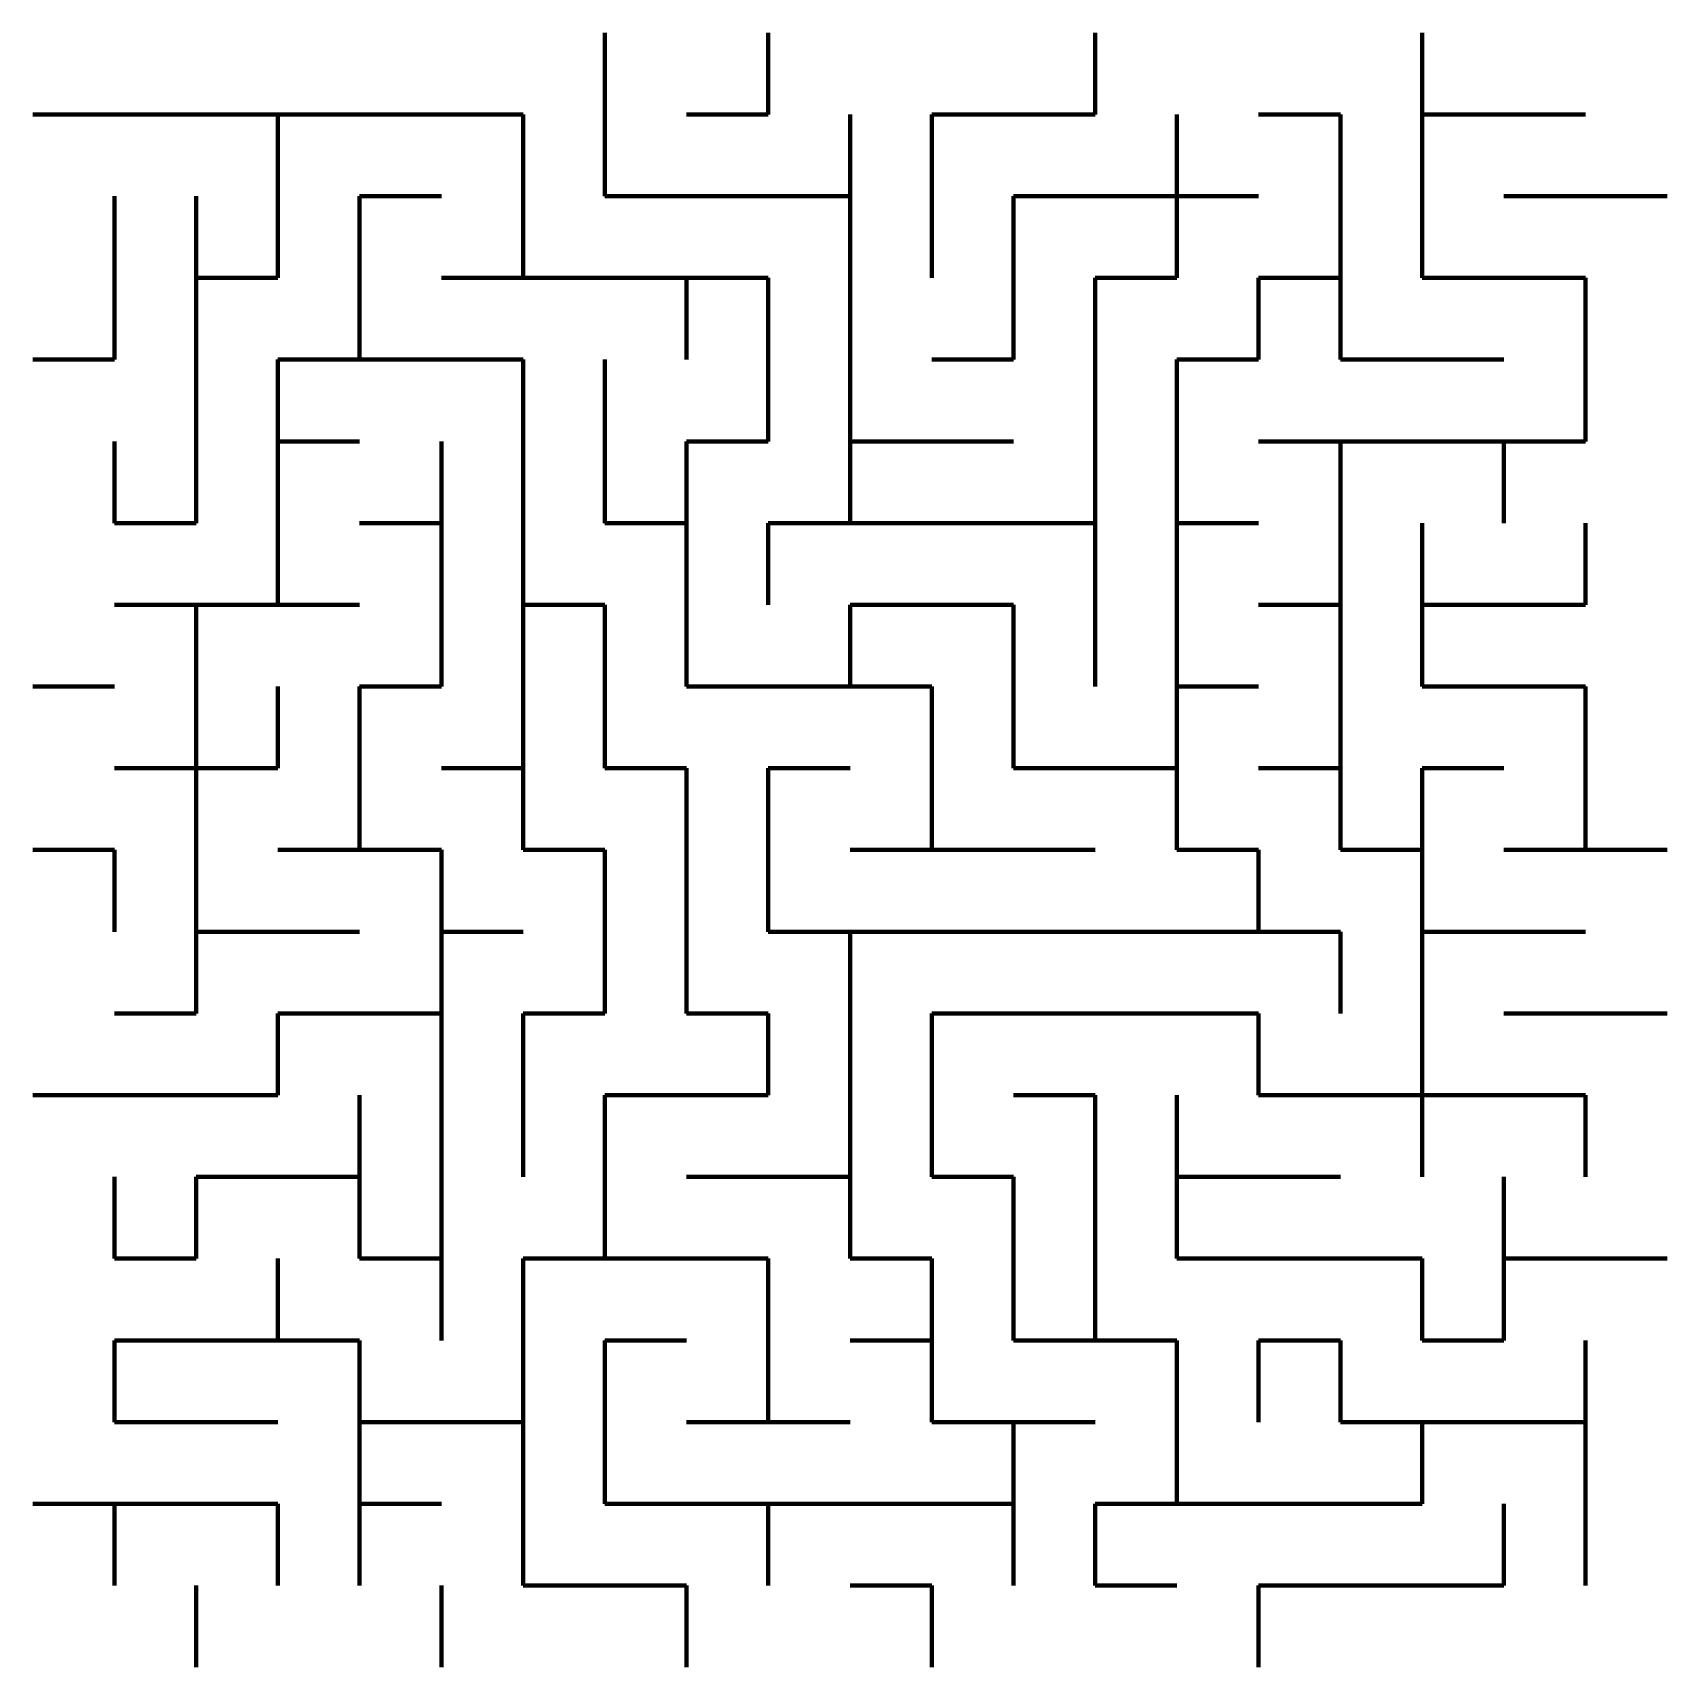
# Model space of a CAD drawing. Header units: inches. Extents: x 0 to 11.1, y 0 to 11.1.
import ezdxf

# ---------------------------------------------------------------- set-up
doc = ezdxf.new("R2010")
doc.units = ezdxf.units.IN
doc.header["$MEASUREMENT"] = 0
doc.layers.add('Layer 1', color=7, linetype='Continuous')

msp = doc.modelspace()

# ---------------------------------------------------------------- linework, layer by layer
at = {"layer": 'Layer 1', "color": 7, "lineweight": 106, "true_color": 0xffffff}
for points in [[(3.889, 11.111), (3.889, 10.556)], [(3.889, 10.556), (3.889, 11.111)], [(5, 11.111), (5, 10.556)], [(5, 10.556), (5, 11.111)], [(7.222, 11.111), (7.222, 10.556)], [(7.222, 10.556), (7.222, 11.111)], [(9.444, 11.111), (9.444, 10.556)], [(9.444, 10.556), (9.444, 11.111)], [(0.556, 10.556), (0, 10.556)], [(0, 10.556), (0.556, 10.556)], [(1.111, 10.556), (0.556, 10.556)], [(0.556, 10.556), (1.111, 10.556)], [(1.667, 10.556), (1.111, 10.556)], [(1.111, 10.556), (1.667, 10.556)], [(1.667, 10.556), (1.667, 10)], [(2.222, 10.556), (1.667, 10.556)], [(1.667, 10), (1.667, 10.556)], [(1.667, 10.556), (2.222, 10.556)], [(2.778, 10.556), (2.222, 10.556)], [(2.222, 10.556), (2.778, 10.556)], [(3.333, 10.556), (2.778, 10.556)], [(2.778, 10.556), (3.333, 10.556)], [(3.333, 10.556), (3.333, 10)], [(3.333, 10), (3.333, 10.556)], [(3.889, 10.556), (3.889, 10)], [(3.889, 10), (3.889, 10.556)], [(5, 10.556), (4.444, 10.556)], [(4.444, 10.556), (5, 10.556)], [(5.556, 10.556), (5.556, 10)], [(5.556, 10), (5.556, 10.556)], [(6.111, 10.556), (6.111, 10)], [(6.667, 10.556), (6.111, 10.556)], [(6.111, 10), (6.111, 10.556)], [(6.111, 10.556), (6.667, 10.556)], [(7.222, 10.556), (6.667, 10.556)], [(6.667, 10.556), (7.222, 10.556)], [(7.778, 10.556), (7.778, 10)], [(7.778, 10), (7.778, 10.556)], [(8.889, 10.556), (8.333, 10.556)], [(8.333, 10.556), (8.889, 10.556)], [(8.889, 10.556), (8.889, 10)], [(8.889, 10), (8.889, 10.556)], [(9.444, 10.556), (9.444, 10)], [(10, 10.556), (9.444, 10.556)], [(9.444, 10), (9.444, 10.556)], [(9.444, 10.556), (10, 10.556)], [(10.556, 10.556), (10, 10.556)], [(10, 10.556), (10.556, 10.556)], [(0.556, 10), (0.556, 9.444)], [(0.556, 9.444), (0.556, 10)], [(1.111, 10), (1.111, 9.444)], [(1.111, 9.444), (1.111, 10)], [(1.667, 10), (1.667, 9.444)], [(1.667, 9.444), (1.667, 10)], [(2.222, 10), (2.222, 9.444)], [(2.778, 10), (2.222, 10)], [(2.222, 9.444), (2.222, 10)], [(2.222, 10), (2.778, 10)], [(3.333, 10), (3.333, 9.444)], [(3.333, 9.444), (3.333, 10)], [(4.444, 10), (3.889, 10)], [(3.889, 10), (4.444, 10)], [(5, 10), (4.444, 10)], [(4.444, 10), (5, 10)], [(5.556, 10), (5, 10)], [(5, 10), (5.556, 10)], [(5.556, 10), (5.556, 9.444)], [(5.556, 9.444), (5.556, 10)], [(6.111, 10), (6.111, 9.444)], [(6.111, 9.444), (6.111, 10)], [(6.667, 10), (6.667, 9.444)], [(7.222, 10), (6.667, 10)], [(6.667, 9.444), (6.667, 10)], [(6.667, 10), (7.222, 10)], [(7.778, 10), (7.222, 10)], [(7.222, 10), (7.778, 10)], [(7.778, 10), (7.778, 9.444)], [(8.333, 10), (7.778, 10)], [(7.778, 9.444), (7.778, 10)], [(7.778, 10), (8.333, 10)], [(8.889, 10), (8.889, 9.444)], [(8.889, 9.444), (8.889, 10)], [(9.444, 10), (9.444, 9.444)], [(9.444, 9.444), (9.444, 10)], [(10.556, 10), (10, 10)], [(10, 10), (10.556, 10)], [(11.111, 10), (10.556, 10)], [(10.556, 10), (11.111, 10)], [(0.556, 9.444), (0.556, 8.889)], [(0.556, 8.889), (0.556, 9.444)], [(1.111, 9.444), (1.111, 8.889)], [(1.667, 9.444), (1.111, 9.444)], [(1.111, 8.889), (1.111, 9.444)], [(1.111, 9.444), (1.667, 9.444)], [(2.222, 9.444), (2.222, 8.889)], [(2.222, 8.889), (2.222, 9.444)], [(3.333, 9.444), (2.778, 9.444)], [(2.778, 9.444), (3.333, 9.444)], [(3.889, 9.444), (3.333, 9.444)], [(3.333, 9.444), (3.889, 9.444)], [(4.444, 9.444), (3.889, 9.444)], [(3.889, 9.444), (4.444, 9.444)], [(4.444, 9.444), (4.444, 8.889)], [(5, 9.444), (4.444, 9.444)], [(4.444, 8.889), (4.444, 9.444)], [(4.444, 9.444), (5, 9.444)], [(5, 9.444), (5, 8.889)], [(5, 8.889), (5, 9.444)], [(5.556, 9.444), (5.556, 8.889)], [(5.556, 8.889), (5.556, 9.444)], [(6.667, 9.444), (6.667, 8.889)], [(6.667, 8.889), (6.667, 9.444)], [(7.222, 9.444), (7.222, 8.889)], [(7.778, 9.444), (7.222, 9.444)], [(7.222, 8.889), (7.222, 9.444)], [(7.222, 9.444), (7.778, 9.444)], [(8.333, 9.444), (8.333, 8.889)], [(8.889, 9.444), (8.333, 9.444)], [(8.333, 8.889), (8.333, 9.444)], [(8.333, 9.444), (8.889, 9.444)], [(8.889, 9.444), (8.889, 8.889)], [(8.889, 8.889), (8.889, 9.444)], [(10, 9.444), (9.444, 9.444)], [(9.444, 9.444), (10, 9.444)], [(10.556, 9.444), (10, 9.444)], [(10, 9.444), (10.556, 9.444)], [(10.556, 9.444), (10.556, 8.889)], [(10.556, 8.889), (10.556, 9.444)], [(0.556, 8.889), (0, 8.889)], [(0, 8.889), (0.556, 8.889)], [(1.111, 8.889), (1.111, 8.333)], [(1.111, 8.333), (1.111, 8.889)], [(1.667, 8.889), (1.667, 8.333)], [(2.222, 8.889), (1.667, 8.889)], [(1.667, 8.333), (1.667, 8.889)], [(1.667, 8.889), (2.222, 8.889)], [(2.778, 8.889), (2.222, 8.889)], [(2.222, 8.889), (2.778, 8.889)], [(3.333, 8.889), (2.778, 8.889)], [(2.778, 8.889), (3.333, 8.889)], [(3.333, 8.889), (3.333, 8.333)], [(3.333, 8.333), (3.333, 8.889)], [(3.889, 8.889), (3.889, 8.333)], [(3.889, 8.333), (3.889, 8.889)], [(5, 8.889), (5, 8.333)], [(5, 8.333), (5, 8.889)], [(5.556, 8.889), (5.556, 8.333)], [(5.556, 8.333), (5.556, 8.889)], [(6.667, 8.889), (6.111, 8.889)], [(6.111, 8.889), (6.667, 8.889)], [(7.222, 8.889), (7.222, 8.333)], [(7.222, 8.333), (7.222, 8.889)], [(7.778, 8.889), (7.778, 8.333)], [(8.333, 8.889), (7.778, 8.889)], [(7.778, 8.333), (7.778, 8.889)], [(7.778, 8.889), (8.333, 8.889)], [(9.444, 8.889), (8.889, 8.889)], [(8.889, 8.889), (9.444, 8.889)], [(10, 8.889), (9.444, 8.889)], [(9.444, 8.889), (10, 8.889)], [(10.556, 8.889), (10.556, 8.333)], [(10.556, 8.333), (10.556, 8.889)], [(0.556, 8.333), (0.556, 7.778)], [(0.556, 7.778), (0.556, 8.333)], [(1.111, 8.333), (1.111, 7.778)], [(1.111, 7.778), (1.111, 8.333)], [(1.667, 8.333), (1.667, 7.778)], [(2.222, 8.333), (1.667, 8.333)], [(1.667, 7.778), (1.667, 8.333)], [(1.667, 8.333), (2.222, 8.333)], [(2.778, 8.333), (2.778, 7.778)], [(2.778, 7.778), (2.778, 8.333)], [(3.333, 8.333), (3.333, 7.778)], [(3.333, 7.778), (3.333, 8.333)], [(3.889, 8.333), (3.889, 7.778)], [(3.889, 7.778), (3.889, 8.333)], [(4.444, 8.333), (4.444, 7.778)], [(5, 8.333), (4.444, 8.333)], [(4.444, 7.778), (4.444, 8.333)], [(4.444, 8.333), (5, 8.333)], [(5.556, 8.333), (5.556, 7.778)], [(6.111, 8.333), (5.556, 8.333)], [(5.556, 7.778), (5.556, 8.333)], [(5.556, 8.333), (6.111, 8.333)], [(6.667, 8.333), (6.111, 8.333)], [(6.111, 8.333), (6.667, 8.333)], [(7.222, 8.333), (7.222, 7.778)], [(7.222, 7.778), (7.222, 8.333)], [(7.778, 8.333), (7.778, 7.778)], [(7.778, 7.778), (7.778, 8.333)], [(8.889, 8.333), (8.333, 8.333)], [(8.333, 8.333), (8.889, 8.333)], [(8.889, 8.333), (8.889, 7.778)], [(9.444, 8.333), (8.889, 8.333)], [(8.889, 7.778), (8.889, 8.333)], [(8.889, 8.333), (9.444, 8.333)], [(10, 8.333), (9.444, 8.333)], [(9.444, 8.333), (10, 8.333)], [(10, 8.333), (10, 7.778)], [(10.556, 8.333), (10, 8.333)], [(10, 7.778), (10, 8.333)], [(10, 8.333), (10.556, 8.333)], [(1.111, 7.778), (0.556, 7.778)], [(0.556, 7.778), (1.111, 7.778)], [(1.667, 7.778), (1.667, 7.222)], [(1.667, 7.222), (1.667, 7.778)], [(2.778, 7.778), (2.222, 7.778)], [(2.222, 7.778), (2.778, 7.778)], [(2.778, 7.778), (2.778, 7.222)], [(2.778, 7.222), (2.778, 7.778)], [(3.333, 7.778), (3.333, 7.222)], [(3.333, 7.222), (3.333, 7.778)], [(4.444, 7.778), (3.889, 7.778)], [(3.889, 7.778), (4.444, 7.778)], [(4.444, 7.778), (4.444, 7.222)], [(4.444, 7.222), (4.444, 7.778)], [(5, 7.778), (5, 7.222)], [(5.556, 7.778), (5, 7.778)], [(5, 7.222), (5, 7.778)], [(5, 7.778), (5.556, 7.778)], [(6.111, 7.778), (5.556, 7.778)], [(5.556, 7.778), (6.111, 7.778)], [(6.667, 7.778), (6.111, 7.778)], [(6.111, 7.778), (6.667, 7.778)], [(7.222, 7.778), (6.667, 7.778)], [(6.667, 7.778), (7.222, 7.778)], [(7.222, 7.778), (7.222, 7.222)], [(7.222, 7.222), (7.222, 7.778)], [(7.778, 7.778), (7.778, 7.222)], [(8.333, 7.778), (7.778, 7.778)], [(7.778, 7.222), (7.778, 7.778)], [(7.778, 7.778), (8.333, 7.778)], [(8.889, 7.778), (8.889, 7.222)], [(8.889, 7.222), (8.889, 7.778)], [(9.444, 7.778), (9.444, 7.222)], [(9.444, 7.222), (9.444, 7.778)], [(10.556, 7.778), (10.556, 7.222)], [(10.556, 7.222), (10.556, 7.778)], [(1.111, 7.222), (0.556, 7.222)], [(0.556, 7.222), (1.111, 7.222)], [(1.111, 7.222), (1.111, 6.667)], [(1.667, 7.222), (1.111, 7.222)], [(1.111, 6.667), (1.111, 7.222)], [(1.111, 7.222), (1.667, 7.222)], [(2.222, 7.222), (1.667, 7.222)], [(1.667, 7.222), (2.222, 7.222)], [(2.778, 7.222), (2.778, 6.667)], [(2.778, 6.667), (2.778, 7.222)], [(3.333, 7.222), (3.333, 6.667)], [(3.889, 7.222), (3.333, 7.222)], [(3.333, 6.667), (3.333, 7.222)], [(3.333, 7.222), (3.889, 7.222)], [(3.889, 7.222), (3.889, 6.667)], [(3.889, 6.667), (3.889, 7.222)], [(4.444, 7.222), (4.444, 6.667)], [(4.444, 6.667), (4.444, 7.222)], [(5.556, 7.222), (5.556, 6.667)], [(6.111, 7.222), (5.556, 7.222)], [(5.556, 6.667), (5.556, 7.222)], [(5.556, 7.222), (6.111, 7.222)], [(6.667, 7.222), (6.111, 7.222)], [(6.111, 7.222), (6.667, 7.222)], [(6.667, 7.222), (6.667, 6.667)], [(6.667, 6.667), (6.667, 7.222)], [(7.222, 7.222), (7.222, 6.667)], [(7.222, 6.667), (7.222, 7.222)], [(7.778, 7.222), (7.778, 6.667)], [(7.778, 6.667), (7.778, 7.222)], [(8.889, 7.222), (8.333, 7.222)], [(8.333, 7.222), (8.889, 7.222)], [(8.889, 7.222), (8.889, 6.667)], [(8.889, 6.667), (8.889, 7.222)], [(9.444, 7.222), (9.444, 6.667)], [(10, 7.222), (9.444, 7.222)], [(9.444, 6.667), (9.444, 7.222)], [(9.444, 7.222), (10, 7.222)], [(10.556, 7.222), (10, 7.222)], [(10, 7.222), (10.556, 7.222)], [(0.556, 6.667), (0, 6.667)], [(0, 6.667), (0.556, 6.667)], [(1.111, 6.667), (1.111, 6.111)], [(1.111, 6.111), (1.111, 6.667)], [(1.667, 6.667), (1.667, 6.111)], [(1.667, 6.111), (1.667, 6.667)], [(2.222, 6.667), (2.222, 6.111)], [(2.778, 6.667), (2.222, 6.667)], [(2.222, 6.111), (2.222, 6.667)], [(2.222, 6.667), (2.778, 6.667)], [(3.333, 6.667), (3.333, 6.111)], [(3.333, 6.111), (3.333, 6.667)], [(3.889, 6.667), (3.889, 6.111)], [(3.889, 6.111), (3.889, 6.667)], [(5, 6.667), (4.444, 6.667)], [(4.444, 6.667), (5, 6.667)], [(5.556, 6.667), (5, 6.667)], [(5, 6.667), (5.556, 6.667)], [(6.111, 6.667), (5.556, 6.667)], [(5.556, 6.667), (6.111, 6.667)], [(6.111, 6.667), (6.111, 6.111)], [(6.111, 6.111), (6.111, 6.667)], [(6.667, 6.667), (6.667, 6.111)], [(6.667, 6.111), (6.667, 6.667)], [(7.778, 6.667), (7.778, 6.111)], [(8.333, 6.667), (7.778, 6.667)], [(7.778, 6.111), (7.778, 6.667)], [(7.778, 6.667), (8.333, 6.667)], [(8.889, 6.667), (8.889, 6.111)], [(8.889, 6.111), (8.889, 6.667)], [(10, 6.667), (9.444, 6.667)], [(9.444, 6.667), (10, 6.667)], [(10.556, 6.667), (10, 6.667)], [(10, 6.667), (10.556, 6.667)], [(10.556, 6.667), (10.556, 6.111)], [(10.556, 6.111), (10.556, 6.667)], [(1.111, 6.111), (0.556, 6.111)], [(0.556, 6.111), (1.111, 6.111)], [(1.111, 6.111), (1.111, 5.556)], [(1.667, 6.111), (1.111, 6.111)], [(1.111, 5.556), (1.111, 6.111)], [(1.111, 6.111), (1.667, 6.111)], [(2.222, 6.111), (2.222, 5.556)], [(2.222, 5.556), (2.222, 6.111)], [(3.333, 6.111), (2.778, 6.111)], [(2.778, 6.111), (3.333, 6.111)], [(3.333, 6.111), (3.333, 5.556)], [(3.333, 5.556), (3.333, 6.111)], [(4.444, 6.111), (3.889, 6.111)], [(3.889, 6.111), (4.444, 6.111)], [(4.444, 6.111), (4.444, 5.556)], [(4.444, 5.556), (4.444, 6.111)], [(5, 6.111), (5, 5.556)], [(5.556, 6.111), (5, 6.111)], [(5, 5.556), (5, 6.111)], [(5, 6.111), (5.556, 6.111)], [(6.111, 6.111), (6.111, 5.556)], [(6.111, 5.556), (6.111, 6.111)], [(7.222, 6.111), (6.667, 6.111)], [(6.667, 6.111), (7.222, 6.111)], [(7.778, 6.111), (7.222, 6.111)], [(7.222, 6.111), (7.778, 6.111)], [(7.778, 6.111), (7.778, 5.556)], [(7.778, 5.556), (7.778, 6.111)], [(8.889, 6.111), (8.333, 6.111)], [(8.333, 6.111), (8.889, 6.111)], [(8.889, 6.111), (8.889, 5.556)], [(8.889, 5.556), (8.889, 6.111)], [(9.444, 6.111), (9.444, 5.556)], [(10, 6.111), (9.444, 6.111)], [(9.444, 5.556), (9.444, 6.111)], [(9.444, 6.111), (10, 6.111)], [(10.556, 6.111), (10.556, 5.556)], [(10.556, 5.556), (10.556, 6.111)], [(0.556, 5.556), (0, 5.556)], [(0, 5.556), (0.556, 5.556)], [(0.556, 5.556), (0.556, 5)], [(0.556, 5), (0.556, 5.556)], [(1.111, 5.556), (1.111, 5)], [(1.111, 5), (1.111, 5.556)], [(2.222, 5.556), (1.667, 5.556)], [(1.667, 5.556), (2.222, 5.556)], [(2.778, 5.556), (2.222, 5.556)], [(2.222, 5.556), (2.778, 5.556)], [(2.778, 5.556), (2.778, 5)], [(2.778, 5), (2.778, 5.556)], [(3.889, 5.556), (3.333, 5.556)], [(3.333, 5.556), (3.889, 5.556)], [(3.889, 5.556), (3.889, 5)], [(3.889, 5), (3.889, 5.556)], [(4.444, 5.556), (4.444, 5)], [(4.444, 5), (4.444, 5.556)], [(5, 5.556), (5, 5)], [(5, 5), (5, 5.556)], [(6.111, 5.556), (5.556, 5.556)], [(5.556, 5.556), (6.111, 5.556)], [(6.667, 5.556), (6.111, 5.556)], [(6.111, 5.556), (6.667, 5.556)], [(7.222, 5.556), (6.667, 5.556)], [(6.667, 5.556), (7.222, 5.556)], [(8.333, 5.556), (7.778, 5.556)], [(7.778, 5.556), (8.333, 5.556)], [(8.333, 5.556), (8.333, 5)], [(8.333, 5), (8.333, 5.556)], [(9.444, 5.556), (8.889, 5.556)], [(8.889, 5.556), (9.444, 5.556)], [(9.444, 5.556), (9.444, 5)], [(9.444, 5), (9.444, 5.556)], [(10.556, 5.556), (10, 5.556)], [(10, 5.556), (10.556, 5.556)], [(11.111, 5.556), (10.556, 5.556)], [(10.556, 5.556), (11.111, 5.556)], [(1.111, 5), (1.111, 4.444)], [(1.667, 5), (1.111, 5)], [(1.111, 4.444), (1.111, 5)], [(1.111, 5), (1.667, 5)], [(2.222, 5), (1.667, 5)], [(1.667, 5), (2.222, 5)], [(2.778, 5), (2.778, 4.444)], [(3.333, 5), (2.778, 5)], [(2.778, 4.444), (2.778, 5)], [(2.778, 5), (3.333, 5)], [(3.889, 5), (3.889, 4.444)], [(3.889, 4.444), (3.889, 5)], [(4.444, 5), (4.444, 4.444)], [(4.444, 4.444), (4.444, 5)], [(5.556, 5), (5, 5)], [(5, 5), (5.556, 5)], [(5.556, 5), (5.556, 4.444)], [(6.111, 5), (5.556, 5)], [(5.556, 4.444), (5.556, 5)], [(5.556, 5), (6.111, 5)], [(6.667, 5), (6.111, 5)], [(6.111, 5), (6.667, 5)], [(7.222, 5), (6.667, 5)], [(6.667, 5), (7.222, 5)], [(7.778, 5), (7.222, 5)], [(7.222, 5), (7.778, 5)], [(8.333, 5), (7.778, 5)], [(7.778, 5), (8.333, 5)], [(8.889, 5), (8.333, 5)], [(8.333, 5), (8.889, 5)], [(8.889, 5), (8.889, 4.444)], [(8.889, 4.444), (8.889, 5)], [(9.444, 5), (9.444, 4.444)], [(10, 5), (9.444, 5)], [(9.444, 4.444), (9.444, 5)], [(9.444, 5), (10, 5)], [(10.556, 5), (10, 5)], [(10, 5), (10.556, 5)], [(1.111, 4.444), (0.556, 4.444)], [(0.556, 4.444), (1.111, 4.444)], [(1.667, 4.444), (1.667, 3.889)], [(2.222, 4.444), (1.667, 4.444)], [(1.667, 3.889), (1.667, 4.444)], [(1.667, 4.444), (2.222, 4.444)], [(2.778, 4.444), (2.222, 4.444)], [(2.222, 4.444), (2.778, 4.444)], [(2.778, 4.444), (2.778, 3.889)], [(2.778, 3.889), (2.778, 4.444)], [(3.333, 4.444), (3.333, 3.889)], [(3.889, 4.444), (3.333, 4.444)], [(3.333, 3.889), (3.333, 4.444)], [(3.333, 4.444), (3.889, 4.444)], [(5, 4.444), (4.444, 4.444)], [(4.444, 4.444), (5, 4.444)], [(5, 4.444), (5, 3.889)], [(5, 3.889), (5, 4.444)], [(5.556, 4.444), (5.556, 3.889)], [(5.556, 3.889), (5.556, 4.444)], [(6.111, 4.444), (6.111, 3.889)], [(6.667, 4.444), (6.111, 4.444)], [(6.111, 3.889), (6.111, 4.444)], [(6.111, 4.444), (6.667, 4.444)], [(7.222, 4.444), (6.667, 4.444)], [(6.667, 4.444), (7.222, 4.444)], [(7.778, 4.444), (7.222, 4.444)], [(7.222, 4.444), (7.778, 4.444)], [(8.333, 4.444), (7.778, 4.444)], [(7.778, 4.444), (8.333, 4.444)], [(8.333, 4.444), (8.333, 3.889)], [(8.333, 3.889), (8.333, 4.444)], [(9.444, 4.444), (9.444, 3.889)], [(9.444, 3.889), (9.444, 4.444)], [(10.556, 4.444), (10, 4.444)], [(10, 4.444), (10.556, 4.444)], [(11.111, 4.444), (10.556, 4.444)], [(10.556, 4.444), (11.111, 4.444)], [(0.556, 3.889), (0, 3.889)], [(0, 3.889), (0.556, 3.889)], [(1.111, 3.889), (0.556, 3.889)], [(0.556, 3.889), (1.111, 3.889)], [(1.667, 3.889), (1.111, 3.889)], [(1.111, 3.889), (1.667, 3.889)], [(2.222, 3.889), (2.222, 3.333)], [(2.222, 3.333), (2.222, 3.889)], [(2.778, 3.889), (2.778, 3.333)], [(2.778, 3.333), (2.778, 3.889)], [(3.333, 3.889), (3.333, 3.333)], [(3.333, 3.333), (3.333, 3.889)], [(3.889, 3.889), (3.889, 3.333)], [(4.444, 3.889), (3.889, 3.889)], [(3.889, 3.333), (3.889, 3.889)], [(3.889, 3.889), (4.444, 3.889)], [(5, 3.889), (4.444, 3.889)], [(4.444, 3.889), (5, 3.889)], [(5.556, 3.889), (5.556, 3.333)], [(5.556, 3.333), (5.556, 3.889)], [(6.111, 3.889), (6.111, 3.333)], [(6.111, 3.333), (6.111, 3.889)], [(7.222, 3.889), (6.667, 3.889)], [(6.667, 3.889), (7.222, 3.889)], [(7.222, 3.889), (7.222, 3.333)], [(7.222, 3.333), (7.222, 3.889)], [(7.778, 3.889), (7.778, 3.333)], [(7.778, 3.333), (7.778, 3.889)], [(8.889, 3.889), (8.333, 3.889)], [(8.333, 3.889), (8.889, 3.889)], [(9.444, 3.889), (8.889, 3.889)], [(8.889, 3.889), (9.444, 3.889)], [(9.444, 3.889), (9.444, 3.333)], [(10, 3.889), (9.444, 3.889)], [(9.444, 3.333), (9.444, 3.889)], [(9.444, 3.889), (10, 3.889)], [(10.556, 3.889), (10, 3.889)], [(10, 3.889), (10.556, 3.889)], [(10.556, 3.889), (10.556, 3.333)], [(10.556, 3.333), (10.556, 3.889)], [(0.556, 3.333), (0.556, 2.778)], [(0.556, 2.778), (0.556, 3.333)], [(1.111, 3.333), (1.111, 2.778)], [(1.667, 3.333), (1.111, 3.333)], [(1.111, 2.778), (1.111, 3.333)], [(1.111, 3.333), (1.667, 3.333)], [(2.222, 3.333), (1.667, 3.333)], [(1.667, 3.333), (2.222, 3.333)], [(2.222, 3.333), (2.222, 2.778)], [(2.222, 2.778), (2.222, 3.333)], [(2.778, 3.333), (2.778, 2.778)], [(2.778, 2.778), (2.778, 3.333)], [(3.889, 3.333), (3.889, 2.778)], [(3.889, 2.778), (3.889, 3.333)], [(5, 3.333), (4.444, 3.333)], [(4.444, 3.333), (5, 3.333)], [(5.556, 3.333), (5, 3.333)], [(5, 3.333), (5.556, 3.333)], [(5.556, 3.333), (5.556, 2.778)], [(5.556, 2.778), (5.556, 3.333)], [(6.667, 3.333), (6.111, 3.333)], [(6.111, 3.333), (6.667, 3.333)], [(6.667, 3.333), (6.667, 2.778)], [(6.667, 2.778), (6.667, 3.333)], [(7.222, 3.333), (7.222, 2.778)], [(7.222, 2.778), (7.222, 3.333)], [(7.778, 3.333), (7.778, 2.778)], [(8.333, 3.333), (7.778, 3.333)], [(7.778, 2.778), (7.778, 3.333)], [(7.778, 3.333), (8.333, 3.333)], [(8.889, 3.333), (8.333, 3.333)], [(8.333, 3.333), (8.889, 3.333)], [(10, 3.333), (10, 2.778)], [(10, 2.778), (10, 3.333)], [(1.111, 2.778), (0.556, 2.778)], [(0.556, 2.778), (1.111, 2.778)], [(1.667, 2.778), (1.667, 2.222)], [(1.667, 2.222), (1.667, 2.778)], [(2.778, 2.778), (2.222, 2.778)], [(2.222, 2.778), (2.778, 2.778)], [(2.778, 2.778), (2.778, 2.222)], [(2.778, 2.222), (2.778, 2.778)], [(3.333, 2.778), (3.333, 2.222)], [(3.889, 2.778), (3.333, 2.778)], [(3.333, 2.222), (3.333, 2.778)], [(3.333, 2.778), (3.889, 2.778)], [(4.444, 2.778), (3.889, 2.778)], [(3.889, 2.778), (4.444, 2.778)], [(5, 2.778), (4.444, 2.778)], [(4.444, 2.778), (5, 2.778)], [(5, 2.778), (5, 2.222)], [(5, 2.222), (5, 2.778)], [(6.111, 2.778), (5.556, 2.778)], [(5.556, 2.778), (6.111, 2.778)], [(6.111, 2.778), (6.111, 2.222)], [(6.111, 2.222), (6.111, 2.778)], [(6.667, 2.778), (6.667, 2.222)], [(6.667, 2.222), (6.667, 2.778)], [(7.222, 2.778), (7.222, 2.222)], [(7.222, 2.222), (7.222, 2.778)], [(8.333, 2.778), (7.778, 2.778)], [(7.778, 2.778), (8.333, 2.778)], [(8.889, 2.778), (8.333, 2.778)], [(8.333, 2.778), (8.889, 2.778)], [(9.444, 2.778), (8.889, 2.778)], [(8.889, 2.778), (9.444, 2.778)], [(9.444, 2.778), (9.444, 2.222)], [(9.444, 2.222), (9.444, 2.778)], [(10, 2.778), (10, 2.222)], [(10.556, 2.778), (10, 2.778)], [(10, 2.222), (10, 2.778)], [(10, 2.778), (10.556, 2.778)], [(11.111, 2.778), (10.556, 2.778)], [(10.556, 2.778), (11.111, 2.778)], [(0.556, 2.222), (0.556, 1.667)], [(1.111, 2.222), (0.556, 2.222)], [(0.556, 1.667), (0.556, 2.222)], [(0.556, 2.222), (1.111, 2.222)], [(1.667, 2.222), (1.111, 2.222)], [(1.111, 2.222), (1.667, 2.222)], [(2.222, 2.222), (1.667, 2.222)], [(1.667, 2.222), (2.222, 2.222)], [(2.222, 2.222), (2.222, 1.667)], [(2.222, 1.667), (2.222, 2.222)], [(3.333, 2.222), (3.333, 1.667)], [(3.333, 1.667), (3.333, 2.222)], [(3.889, 2.222), (3.889, 1.667)], [(4.444, 2.222), (3.889, 2.222)], [(3.889, 1.667), (3.889, 2.222)], [(3.889, 2.222), (4.444, 2.222)], [(5, 2.222), (5, 1.667)], [(5, 1.667), (5, 2.222)], [(6.111, 2.222), (5.556, 2.222)], [(5.556, 2.222), (6.111, 2.222)], [(6.111, 2.222), (6.111, 1.667)], [(6.111, 1.667), (6.111, 2.222)], [(7.222, 2.222), (6.667, 2.222)], [(6.667, 2.222), (7.222, 2.222)], [(7.778, 2.222), (7.222, 2.222)], [(7.222, 2.222), (7.778, 2.222)], [(7.778, 2.222), (7.778, 1.667)], [(7.778, 1.667), (7.778, 2.222)], [(8.333, 2.222), (8.333, 1.667)], [(8.889, 2.222), (8.333, 2.222)], [(8.333, 1.667), (8.333, 2.222)], [(8.333, 2.222), (8.889, 2.222)], [(8.889, 2.222), (8.889, 1.667)], [(8.889, 1.667), (8.889, 2.222)], [(10, 2.222), (9.444, 2.222)], [(9.444, 2.222), (10, 2.222)], [(10.556, 2.222), (10.556, 1.667)], [(10.556, 1.667), (10.556, 2.222)], [(1.111, 1.667), (0.556, 1.667)], [(0.556, 1.667), (1.111, 1.667)], [(1.667, 1.667), (1.111, 1.667)], [(1.111, 1.667), (1.667, 1.667)], [(2.222, 1.667), (2.222, 1.111)], [(2.778, 1.667), (2.222, 1.667)], [(2.222, 1.111), (2.222, 1.667)], [(2.222, 1.667), (2.778, 1.667)], [(3.333, 1.667), (2.778, 1.667)], [(2.778, 1.667), (3.333, 1.667)], [(3.333, 1.667), (3.333, 1.111)], [(3.333, 1.111), (3.333, 1.667)], [(3.889, 1.667), (3.889, 1.111)], [(3.889, 1.111), (3.889, 1.667)], [(5, 1.667), (4.444, 1.667)], [(4.444, 1.667), (5, 1.667)], [(5.556, 1.667), (5, 1.667)], [(5, 1.667), (5.556, 1.667)], [(6.667, 1.667), (6.111, 1.667)], [(6.111, 1.667), (6.667, 1.667)], [(6.667, 1.667), (6.667, 1.111)], [(7.222, 1.667), (6.667, 1.667)], [(6.667, 1.111), (6.667, 1.667)], [(6.667, 1.667), (7.222, 1.667)], [(7.778, 1.667), (7.778, 1.111)], [(7.778, 1.111), (7.778, 1.667)], [(9.444, 1.667), (8.889, 1.667)], [(8.889, 1.667), (9.444, 1.667)], [(9.444, 1.667), (9.444, 1.111)], [(10, 1.667), (9.444, 1.667)], [(9.444, 1.111), (9.444, 1.667)], [(9.444, 1.667), (10, 1.667)], [(10.556, 1.667), (10, 1.667)], [(10, 1.667), (10.556, 1.667)], [(10.556, 1.667), (10.556, 1.111)], [(10.556, 1.111), (10.556, 1.667)], [(0.556, 1.111), (0, 1.111)], [(0, 1.111), (0.556, 1.111)], [(0.556, 1.111), (0.556, 0.556)], [(1.111, 1.111), (0.556, 1.111)], [(0.556, 0.556), (0.556, 1.111)], [(0.556, 1.111), (1.111, 1.111)], [(1.667, 1.111), (1.111, 1.111)], [(1.111, 1.111), (1.667, 1.111)], [(1.667, 1.111), (1.667, 0.556)], [(1.667, 0.556), (1.667, 1.111)], [(2.222, 1.111), (2.222, 0.556)], [(2.778, 1.111), (2.222, 1.111)], [(2.222, 0.556), (2.222, 1.111)], [(2.222, 1.111), (2.778, 1.111)], [(3.333, 1.111), (3.333, 0.556)], [(3.333, 0.556), (3.333, 1.111)], [(4.444, 1.111), (3.889, 1.111)], [(3.889, 1.111), (4.444, 1.111)], [(5, 1.111), (4.444, 1.111)], [(4.444, 1.111), (5, 1.111)], [(5, 1.111), (5, 0.556)], [(5.556, 1.111), (5, 1.111)], [(5, 0.556), (5, 1.111)], [(5, 1.111), (5.556, 1.111)], [(6.111, 1.111), (5.556, 1.111)], [(5.556, 1.111), (6.111, 1.111)], [(6.667, 1.111), (6.111, 1.111)], [(6.111, 1.111), (6.667, 1.111)], [(6.667, 1.111), (6.667, 0.556)], [(6.667, 0.556), (6.667, 1.111)], [(7.222, 1.111), (7.222, 0.556)], [(7.778, 1.111), (7.222, 1.111)], [(7.222, 0.556), (7.222, 1.111)], [(7.222, 1.111), (7.778, 1.111)], [(8.333, 1.111), (7.778, 1.111)], [(7.778, 1.111), (8.333, 1.111)], [(8.889, 1.111), (8.333, 1.111)], [(8.333, 1.111), (8.889, 1.111)], [(9.444, 1.111), (8.889, 1.111)], [(8.889, 1.111), (9.444, 1.111)], [(10, 1.111), (10, 0.556)], [(10, 0.556), (10, 1.111)], [(10.556, 1.111), (10.556, 0.556)], [(10.556, 0.556), (10.556, 1.111)], [(1.111, 0.556), (1.111, 0)], [(1.111, 0), (1.111, 0.556)], [(2.778, 0.556), (2.778, 0)], [(2.778, 0), (2.778, 0.556)], [(3.889, 0.556), (3.333, 0.556)], [(3.333, 0.556), (3.889, 0.556)], [(4.444, 0.556), (3.889, 0.556)], [(3.889, 0.556), (4.444, 0.556)], [(4.444, 0.556), (4.444, 0)], [(4.444, 0), (4.444, 0.556)], [(6.111, 0.556), (5.556, 0.556)], [(5.556, 0.556), (6.111, 0.556)], [(6.111, 0.556), (6.111, 0)], [(6.111, 0), (6.111, 0.556)], [(7.778, 0.556), (7.222, 0.556)], [(7.222, 0.556), (7.778, 0.556)], [(8.333, 0.556), (8.333, 0)], [(8.889, 0.556), (8.333, 0.556)], [(8.333, 0), (8.333, 0.556)], [(8.333, 0.556), (8.889, 0.556)], [(9.444, 0.556), (8.889, 0.556)], [(8.889, 0.556), (9.444, 0.556)], [(10, 0.556), (9.444, 0.556)], [(9.444, 0.556), (10, 0.556)]]:
    msp.add_lwpolyline(points, dxfattribs=at)

doc.saveas('drawing.dxf')
